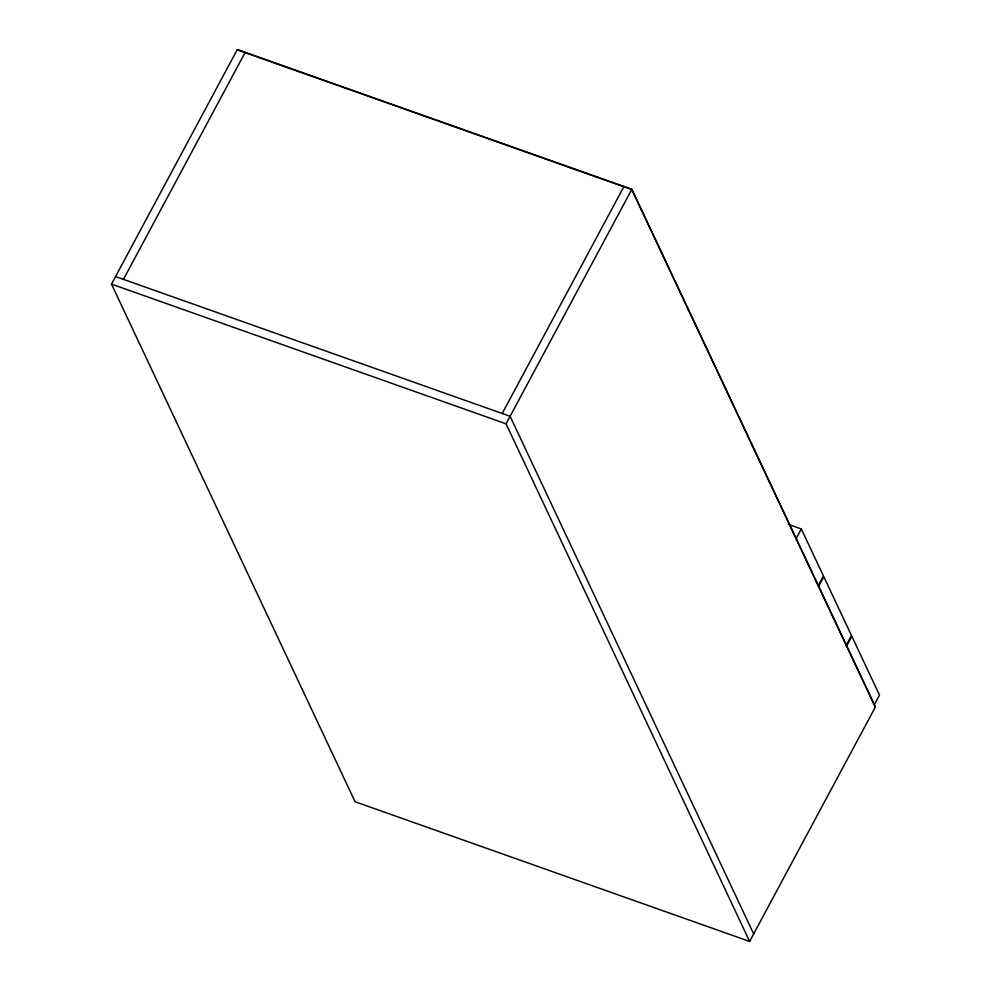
<?xml version="1.0" encoding="UTF-8"?>
<svg xmlns="http://www.w3.org/2000/svg" width="991" height="991" viewBox="0 0 991 991"><rect width="100%" height="100%" fill="white"/><g stroke="black" fill="none" stroke-linecap="round" stroke-linejoin="round"><path stroke-width="1.49" d="M111.512 284.12L237.307 49.55L631.862 189.256L875.437 706.88L749.63 941.45L355.088 801.744L111.512 284.12L506.054 423.826L749.63 941.45M123.441 279.375L245.198 52.35M502.202 413.495L623.971 186.457M506.054 423.826L631.862 189.256M796.157 538.596L801.323 528.959L788.217 524.313M818.306 585.656L823.471 576.019L801.323 528.959M818.64 586.362L823.806 576.725L851.48 635.541L846.314 645.178M846.648 645.884L851.814 636.247L879.488 695.075L874.322 704.712M237.183 49.798L631.725 189.504L875.301 707.14M115.551 276.576L510.092 416.282L753.668 933.906"/></g></svg>
